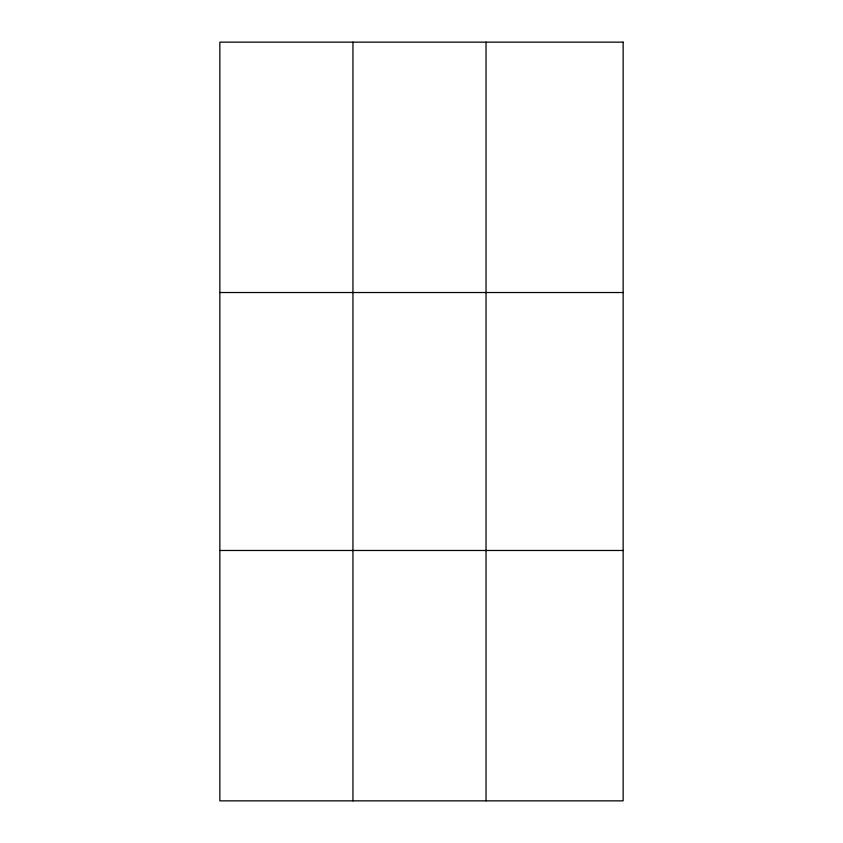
<?xml version="1.0" encoding="UTF-8"?>
<svg xmlns="http://www.w3.org/2000/svg" width="843" height="843" viewBox="0 0 843 843"><rect width="100%" height="100%" fill="white"/><g stroke="black" fill="none" stroke-linecap="round" stroke-linejoin="round"><path stroke-width="1.26" d="M352.943 42.15L352.943 800.85M486.032 42.15L486.032 800.85M219.854 292.521L623.146 292.521M219.854 550.479L623.146 550.479M623.146 42.15L623.146 800.85L219.854 800.85L219.854 42.15L623.146 42.15"/></g></svg>
